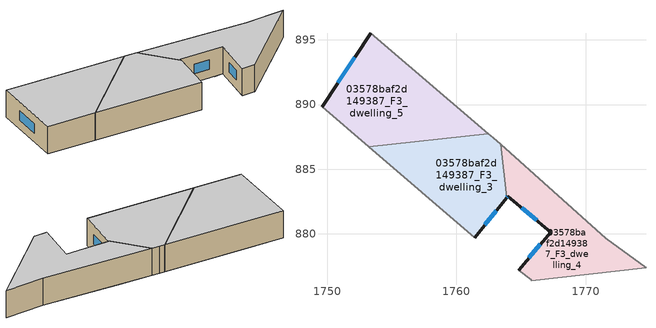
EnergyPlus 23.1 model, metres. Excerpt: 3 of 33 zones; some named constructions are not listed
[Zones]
03578baf2d149387_F3_dwelling_3
 floor to 03578baf2d149387_F2_dwelling_1 (EU_floor_Construction): 1763.42,886.92 1763.88,882.79 1761.4,879.7 1758.09,882.54 1757.43,887.2 1762.45,887.76 1762.85,887.42 z9
 floor to 03578baf2d149387_F2_dwelling_0 (EU_floor_Construction): 1757.43,887.2 1758.09,882.54 1753.21,886.72 z9
 wall outside (EU_wall_Construction): 1761.4,879.7 1763.88,882.79 z9:12
 wall adiabatic (EU_wall_Construction): 1753.21,886.72 1761.4,879.7 / 1763.42,886.92 1762.85,887.42 1762.45,887.76 z9:12
 wall to 03578baf2d149387_F3_dwelling_5 (EU_wall_Construction): 1762.45,887.76 1753.21,886.72 z9:12
 wall to 03578baf2d149387_F3_dwelling_4 (EU_wall_Construction): 1763.88,882.79 1763.42,886.92 z9:12
 window (EU_Window_Construction): 1762.21,880.7 1763.07,881.78 z9.98:11.02
 ceiling to 03578baf2d149387_F4_dwelling_3 (EU_floor_Construction): 1761.4,879.7 1763.88,882.79 1763.42,886.92 1762.85,887.42 1762.45,887.76 1753.21,886.72 z12
03578baf2d149387_F3_dwelling_4
 floor to 03578baf2d149387_F2_dwelling_4 (EU_floor_Construction): 1771.57,879.67 1773.8,878.01 1773.9,877.27 1765.8,876.37 1765.79,876.43 1764.81,877.18 1767.28,880.13 1766.61,880.69 1766.06,884.57 z9
 floor adiabatic (EU_floor_Construction): 1766.06,884.57 1766.61,880.69 1767.28,880.13 1763.96,882.9 1763.88,882.79 1763.42,886.92 z9
 floor to 03578baf2d149387_F2_dwelling_5 (EU_floor_Construction): 1774.67,877.36 1773.9,877.27 1773.8,878.01 z9
 wall outside (EU_wall_Construction): 1763.88,882.79 1763.96,882.9 1767.28,880.13 1764.81,877.18 z9:12
 wall adiabatic (EU_wall_Construction): 1774.67,877.36 1771.57,879.67 1763.42,886.92 z9:12
 wall to 03578baf2d149387_F3_dwelling_2 (EU_wall_Construction): 1764.81,877.18 1765.79,876.43 / 1765.8,876.42 1765.8,876.37 1774.67,877.36 z9:12
 window (EU_Window_Construction): 1765.04,882 1766.2,881.03 / 1763.9,882.82 1763.93,882.86 / 1766.48,879.17 1765.61,878.14 z9.98:11.02
 ceiling to 03578baf2d149387_F4_dwelling_4 (EU_floor_Construction): 1774.67,877.36 1771.57,879.67 1763.42,886.92 1763.88,882.79 1763.96,882.9 1767.28,880.13 1764.81,877.18 1765.79,876.43 1765.8,876.37 z12
03578baf2d149387_F3_dwelling_5
 floor to 03578baf2d149387_F2_dwelling_0 (EU_floor_Construction): 1756.64,892.72 1757.43,887.2 1753.21,886.72 1749.59,889.83 1753.37,895.52 z9
 floor to 03578baf2d149387_F2_dwelling_1 (EU_floor_Construction): 1762.45,887.76 1757.43,887.2 1756.64,892.72 z9
 wall outside (EU_wall_Construction): 1753.37,895.52 1749.59,889.83 z9:12
 wall adiabatic (EU_wall_Construction): 1762.45,887.76 1753.37,895.52 / 1749.59,889.83 1753.21,886.72 z9:12
 window (EU_Window_Construction): 1752.14,893.67 1750.82,891.68 z9.98:11.02
 ceiling to 03578baf2d149387_F4_dwelling_5 (EU_floor_Construction): 1762.45,887.76 1753.37,895.52 1749.59,889.83 1753.21,886.72 z12
[SCHEDULE:FILE] Column Number=1; Rows to Skip at Top=0; Number of Hours of Data=8760; Column Separator=Comma; Interpolate to Timestep=No; Minutes per Item=60; Adjust Schedule for Daylight Savings=Yes
Name | File
EU_Step8_GainSchedule_03578baf2d149387_F1_dwelling_4_f000 | ../../schedules/03578baf2d149387/03578baf2d149387_F1_dwelling_4_f000_gain.csv
EU_Step8_GainSchedule_03578baf2d149387_F1_dwelling_5_f000 | ../../schedules/03578baf2d149387/03578baf2d149387_F1_dwelling_5_f000_gain.csv
EU_Step8_GainSchedule_03578baf2d149387_F1_dwelling_6_f000 | ../../schedules/03578baf2d149387/03578baf2d149387_F1_dwelling_6_f000_gain.csv
EU_Step8_GainSchedule_03578baf2d149387_F2_dwelling_0_f000 | ../../schedules/03578baf2d149387/03578baf2d149387_F2_dwelling_0_f000_gain.csv
EU_Step8_GainSchedule_03578baf2d149387_F2_dwelling_1_f000 | ../../schedules/03578baf2d149387/03578baf2d149387_F2_dwelling_1_f000_gain.csv
EU_Step8_GainSchedule_03578baf2d149387_F2_dwelling_2_f000 | ../../schedules/03578baf2d149387/03578baf2d149387_F2_dwelling_2_f000_gain.csv
EU_Step8_GainSchedule_03578baf2d149387_F2_dwelling_3_f000 | ../../schedules/03578baf2d149387/03578baf2d149387_F2_dwelling_3_f000_gain.csv
EU_Step8_GainSchedule_03578baf2d149387_F2_dwelling_4_f000 | ../../schedules/03578baf2d149387/03578baf2d149387_F2_dwelling_4_f000_gain.csv
EU_Step8_GainSchedule_03578baf2d149387_F2_dwelling_5_f000 | ../../schedules/03578baf2d149387/03578baf2d149387_F2_dwelling_5_f000_gain.csv
EU_Step8_GainSchedule_03578baf2d149387_F2_dwelling_6_f000 | ../../schedules/03578baf2d149387/03578baf2d149387_F2_dwelling_6_f000_gain.csv
EU_Step8_GainSchedule_03578baf2d149387_F3_dwelling_0_f000 | ../../schedules/03578baf2d149387/03578baf2d149387_F3_dwelling_0_f000_gain.csv
EU_Step8_GainSchedule_03578baf2d149387_F3_dwelling_1_f000 | ../../schedules/03578baf2d149387/03578baf2d149387_F3_dwelling_1_f000_gain.csv
EU_Step8_GainSchedule_03578baf2d149387_F3_dwelling_2_f000 | ../../schedules/03578baf2d149387/03578baf2d149387_F3_dwelling_2_f000_gain.csv
EU_Step8_GainSchedule_03578baf2d149387_F3_dwelling_3_f000 | ../../schedules/03578baf2d149387/03578baf2d149387_F3_dwelling_3_f000_gain.csv
EU_Step8_GainSchedule_03578baf2d149387_F3_dwelling_4_f000 | ../../schedules/03578baf2d149387/03578baf2d149387_F3_dwelling_4_f000_gain.csv
EU_Step8_GainSchedule_03578baf2d149387_F3_dwelling_5_f000 | ../../schedules/03578baf2d149387/03578baf2d149387_F3_dwelling_5_f000_gain.csv
